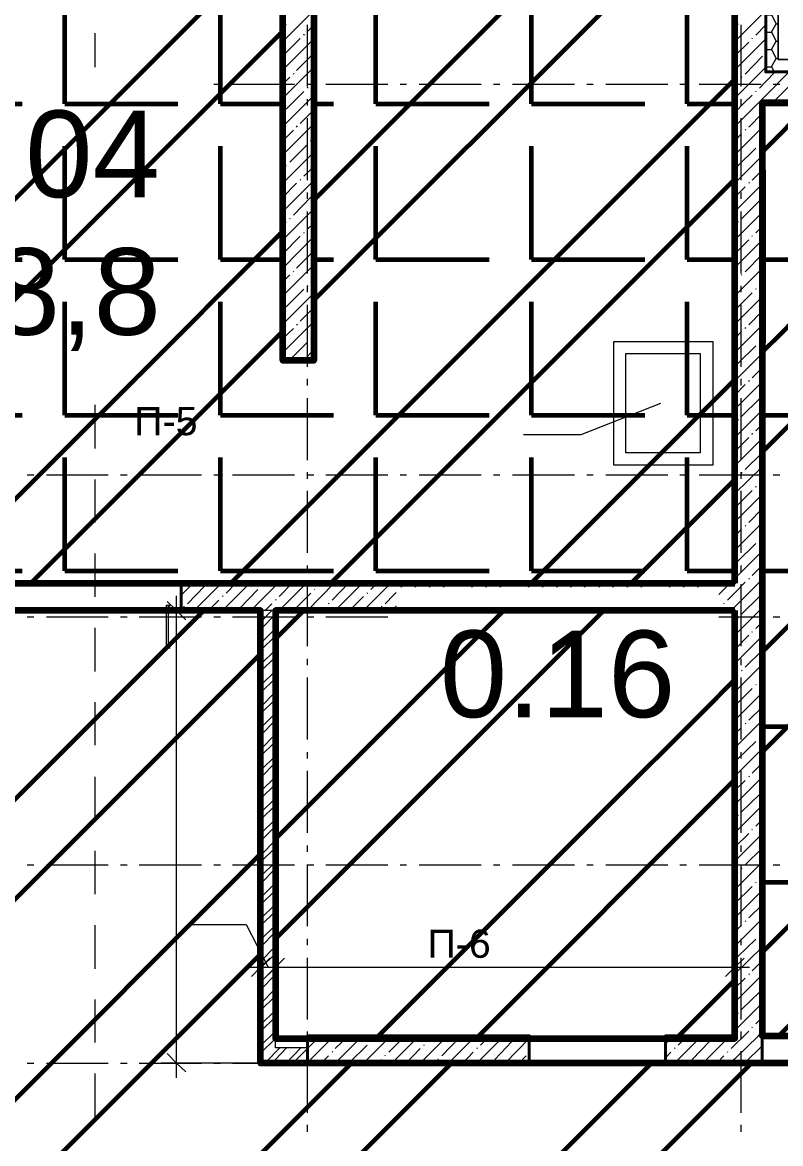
# Model space of a CAD drawing. Header units: millimetres. Extents: x -213911 to 415037, y -3642 to 107391.
# Drawn here: x -119785 to -113658, y 18005 to 27062 of the extents above; entities that cross this region are included whole.
import ezdxf

# ---------------------------------------------------------------- set-up
doc = ezdxf.new("R2010")
doc.units = ezdxf.units.MM
for name, color, linetype, lineweight in [('9.1 Стен подвал шпак', 160, 'Continuous', 90), ('9.2 Потолок подвал шпак', 90, 'Continuous', 60), ('9.3 клининг подвал', 190, 'Continuous', 60), ('Оси', 7, 'Continuous', 9)]:
    doc.layers.add(name, color=color, linetype=linetype, lineweight=lineweight)
doc.layers.add('PDF _Текст', color=7, linetype='Continuous')
doc.styles.get("Standard").update_dxf_attribs({"font": 'arial.ttf'})
pattern_1 = [(0, (0, 0), (0, 1257.3), [914.4, -342.9]), (90, (0, 0), (-1257.3, 8e-14), [914.4, -342.9])]

msp = doc.modelspace()

# ---------------------------------------------------------------- linework, layer by layer
at = {"lineweight": 40}
for points in [[(-117679.9, 28944.9), (-117679.9, 32367.9), (-117430, 32367.9), (-114028.2, 32367.9), (-113778.3, 32367.9), (-113778.3, 26661.5), (-113676.6, 26661.5)], [(-113778.3, 26661.5), (-113778.3, 32367.9)], [(-121772.3, 28944.9), (-121687.5, 28944.9), (-117866.3, 28944.9), (-117781.6, 28944.9), (-117866.3, 28944.9), (-121687.5, 28944.9), (-121772.3, 28944.9), (-121873.9, 28944.9), (-121873.9, 28695), (-117679.9, 28695), (-117679.9, 24331.5), (-117430, 24331.5), (-117430, 32117.9), (-114028.2, 32117.9), (-114028.2, 26411.6), (-114028.2, 22531.1), (-118501.8, 22531.1), (-118501.8, 22310.8), (-117862.1, 22310.8)], [(-117739.3, 22310.8), (-114028.2, 22310.8), (-114028.2, 18875.1), (-114587.4, 18875.1), (-114587.4, 18654.8), (-114028.2, 18654.8), (-113807.9, 18654.8), (-113807.9, 18875.1), (-113807.9, 26411.6), (-113778.3, 26411.6), (-106250.3, 26411.6)]]:
    msp.add_lwpolyline(points, dxfattribs=at)
for points in [[(-104132.1, 26661.5), (-113591.9, 26661.5), (-113676.6, 26661.5), (-113591.9, 26661.5)], [(-117480.8, 18654.8), (-115688.9, 18654.8), (-115688.9, 18875.1), (-117480.8, 18875.1)]]:
    msp.add_lwpolyline(points, close=True, dxfattribs=at)
at = {"lineweight": 18}
for points in [[(-118616.2, 22382.8), (-118539.9, 22310.8), (-118463.7, 22234.5)], [(-117785.9, 19502.1), (-117862.1, 19430.1), (-117934.1, 19353.8)], [(-117667.2, 19502.1), (-117739.3, 19430.1), (-117815.5, 19353.8)], [(-113952, 19502.1), (-114028.2, 19430.1), (-114104.5, 19353.8)], [(-118616.2, 18731.1), (-118539.9, 18654.8), (-118463.7, 18582.8)]]:
    msp.add_lwpolyline(points, dxfattribs=at)
at = {"layer": 'Оси', "lineweight": 9}
for points in [[(-113676.6, 32367.9), (-113676.6, 26763.2)], [(-81632.9, 26763.2), (-81632.9, 5145.1), (-81632.9, 26763.2), (-81734.6, 26763.2), (-113676.6, 26763.2), (-81734.6, 26763.2)], [(-115006.8, 23484.3), (-115006.8, 24484), (-114206.1, 24484), (-114206.1, 23484.3)], [(-114307.8, 23585.9), (-114909.4, 23585.9), (-114909.4, 24386.6), (-114307.8, 24386.6)], [(-117739.3, 18777.7), (-117739.3, 22310.8), (-117862.1, 22310.8), (-117862.1, 18654.8), (-117739.3, 18654.8), (-117480.8, 18654.8), (-117480.8, 18777.7)]]:
    msp.add_lwpolyline(points, close=True, dxfattribs=at)
for points in [[(-117679.9, 26907.2), (-117430, 27157.2)], [(-114028.2, 26907.2), (-113778.3, 27157.2)], [(-113778.3, 27123.3), (-113731.7, 27123.3), (-113693.6, 27051.3), (-113676.6, 27051.3)], [(-117679.9, 27017.4), (-117654.5, 27047)], [(-117480.8, 26987.7), (-117430, 27042.8)], [(-117480.8, 26542.9), (-117480.8, 27042.8)], [(-114002.8, 27047), (-113998.6, 27051.3)], [(-113977.4, 26542.9), (-113977.4, 27042.8)], [(-113858.8, 26958.1), (-113778.3, 27042.8)], [(-113731.7, 26983.5), (-113693.6, 27051.3)], [(-119196.6, 26623.4), (-119196.6, 26975)], [(-117679.9, 26792.8), (-117540.2, 26932.6)], [(-117679.9, 26678.5), (-117430, 26928.4)], [(-117510.5, 26958.1), (-117506.3, 26966.5)], [(-114028.2, 26678.5), (-113778.3, 26928.4)], [(-114028.2, 26792.8), (-113913.8, 26903)], [(-113888.4, 26932.6), (-113884.2, 26936.9)], [(-113778.3, 26983.5), (-113731.7, 26983.5), (-113693.6, 26911.5), (-113676.6, 26911.5)], [(-113731.7, 26843.7), (-113693.6, 26911.5)], [(-117569.8, 26674.2), (-117430, 26814)], [(-113778.3, 26843.7), (-113731.7, 26843.7), (-113693.6, 26771.7), (-113676.6, 26771.7)], [(-113943.5, 26644.6), (-113803.7, 26788.6)], [(-113731.7, 26703.9), (-113693.6, 26771.7)], [(-113676.6, 26763.2), (-113676.6, 26763.2)], [(-117679.9, 26449.7), (-117430, 26699.6)], [(-117595.2, 26644.6), (-117591, 26653)], [(-114028.2, 26449.7), (-113778.3, 26699.6)], [(-114028.2, 26220.9), (-113837.6, 26411.6), (-113778.3, 26470.9), (-113587.6, 26661.5)], [(-113829.1, 26530.2), (-113778.3, 26585.3), (-113702, 26661.5)], [(-113778.3, 26703.9), (-113731.7, 26703.9), (-113710.5, 26661.5)], [(-119747.3, 26564.1), (-119692.2, 26564.1)], [(-119590.5, 26564.1), (-119090.7, 26564.1)], [(-118993.2, 26564.1), (-118938.1, 26564.1)], [(-118840.7, 26564.1), (-118336.6, 26564.1)], [(-118239.1, 26564.1), (-118184.1, 26564.1)], [(-118086.6, 26564.1), (-117586.7, 26564.1)], [(-117679.9, 26564.1), (-117624.9, 26619.1)], [(-117485.1, 26564.1), (-117430, 26564.1)], [(-117480.8, 26530.2), (-117476.6, 26538.7)], [(-117455.4, 26559.8), (-117430, 26585.3)], [(-117332.6, 26564.1), (-116832.7, 26564.1)], [(-116731, 26564.1), (-116680.2, 26564.1)], [(-116578.5, 26564.1), (-116078.6, 26564.1)], [(-115976.9, 26564.1), (-115926.1, 26564.1)], [(-115824.4, 26564.1), (-115324.5, 26564.1)], [(-115222.9, 26564.1), (-115172, 26564.1)], [(-115070.4, 26564.1), (-114570.5, 26564.1)], [(-114473, 26564.1), (-114418, 26564.1)], [(-114316.3, 26564.1), (-113816.4, 26564.1)], [(-114028.2, 26564.1), (-114002.8, 26589.5)], [(-113973.1, 26619.1), (-113968.9, 26623.4)], [(-113719, 26564.1), (-113663.9, 26564.1)], [(-113714.7, 26420), (-113574.9, 26559.8)], [(-117679.9, 26220.9), (-117430, 26470.9)], [(-117654.5, 26360.7), (-117510.5, 26504.8)], [(-114028.2, 26335.3), (-113952, 26411.6), (-113888.4, 26475.1)], [(-113858.8, 26504.8), (-113854.5, 26509)], [(-119196.6, 26021.8), (-119196.6, 26373.4)], [(-117480.8, 26390.4), (-117480.8, 26441.2)], [(-113977.4, 26390.4), (-113977.4, 26441.2)], [(-117679.9, 26335.3), (-117675.7, 26335.3)], [(-117540.2, 26246.3), (-117430, 26356.5)], [(-117480.8, 25788.8), (-117480.8, 26288.7)], [(-113977.4, 25788.8), (-113977.4, 26288.7)], [(-113913.8, 26216.7), (-113807.9, 26326.8)], [(-117679.9, 25992.2), (-117430, 26242.1)], [(-117679.9, 26106.5), (-117595.2, 26191.3)], [(-117569.8, 26216.7), (-117561.3, 26225.2)], [(-114028.2, 25992.2), (-113807.9, 26212.5)], [(-113943.5, 26191.3), (-113939.3, 26195.5)], [(-117455.4, 26102.3), (-117451.2, 26110.8)], [(-114028.2, 26106.5), (-113973.1, 26161.6)], [(-117679.9, 25763.4), (-117430, 26013.3)], [(-117624.9, 25932.9), (-117480.8, 26076.9)], [(-114002.8, 25903.2), (-113858.8, 26047.2)], [(-113829.1, 26076.9), (-113824.9, 26081.1)], [(-117654.5, 25903.2), (-117650.3, 25907.4)], [(-114028.2, 25763.4), (-113807.9, 25983.7)], [(-117510.5, 25818.5), (-117430, 25899)], [(-114028.2, 25877.8), (-114024, 25882)], [(-113888.4, 25788.8), (-113807.9, 25869.3)], [(-119196.6, 25424.5), (-119196.6, 25771.9)], [(-117679.9, 25534.6), (-117430, 25784.6)], [(-117679.9, 25649), (-117569.8, 25763.4)], [(-117540.2, 25788.8), (-117535.9, 25793.1)], [(-114028.2, 25534.6), (-113807.9, 25754.9)], [(-114028.2, 25649), (-113943.5, 25733.7)], [(-113913.8, 25763.4), (-113909.6, 25767.6)], [(-117595.2, 25505), (-117455.4, 25649)], [(-117480.8, 25636.3), (-117480.8, 25687.1)], [(-113977.4, 25636.3), (-113977.4, 25687.1)], [(-117679.9, 25305.9), (-117430, 25555.8)], [(-113973.1, 25475.3), (-113829.1, 25619.4)], [(-117624.9, 25475.3), (-117620.6, 25479.6)], [(-117480.8, 25034.8), (-117480.8, 25534.6)], [(-114028.2, 25305.9), (-113807.9, 25526.2)], [(-114002.8, 25449.9), (-113998.6, 25454.2)], [(-113977.4, 25034.8), (-113977.4, 25534.6)], [(-117679.9, 25420.3), (-117654.5, 25449.9)], [(-117510.5, 25361), (-117506.3, 25365.2)], [(-117480.8, 25390.6), (-117430, 25441.4)], [(-113858.8, 25361), (-113807.9, 25411.8)], [(-117679.9, 25191.5), (-117540.2, 25335.5)], [(-117679.9, 25077.1), (-117430, 25331.3)], [(-114028.2, 25191.5), (-113913.8, 25305.9)], [(-114028.2, 25081.4), (-113807.9, 25301.6)], [(-113888.4, 25335.5), (-113884.2, 25339.8)], [(-117569.8, 25077.1), (-117430, 25216.9)], [(-113943.5, 25047.5), (-113807.9, 25187.3)], [(-119196.6, 24822.9), (-119196.6, 25174.6)], [(-117679.9, 24852.6), (-117430, 25102.5)], [(-117679.9, 24967), (-117624.9, 25022)], [(-117595.2, 25047.5), (-117591, 25051.7)], [(-114028.2, 24852.6), (-113807.9, 25072.9)], [(-113973.1, 25022), (-113968.9, 25026.3)], [(-117654.5, 24763.6), (-117510.5, 24907.7)], [(-117480.8, 24933.1), (-117476.6, 24937.3)], [(-117480.8, 24882.2), (-117480.8, 24933.1)], [(-117455.4, 24962.7), (-117430, 24988.2)], [(-114028.2, 24967), (-114002.8, 24992.4)], [(-113977.4, 24882.2), (-113977.4, 24933.1)], [(-113858.8, 24907.7), (-113854.5, 24911.9)], [(-113829.1, 24933.1), (-113807.9, 24958.5)], [(-117679.9, 24623.8), (-117430, 24873.8)], [(-114028.2, 24738.2), (-113888.4, 24878)], [(-114028.2, 24623.8), (-113807.9, 24844.1)], [(-117679.9, 24738.2), (-117675.7, 24738.2)], [(-117540.2, 24649.2), (-117430, 24759.4)], [(-117480.8, 24280.7), (-117480.8, 24780.6)], [(-113977.4, 24280.7), (-113977.4, 24780.6)], [(-113913.8, 24619.6), (-113807.9, 24729.7)], [(-117679.9, 24395.1), (-117430, 24645)], [(-119196.6, 24221.4), (-119196.6, 24573)], [(-117679.9, 24509.4), (-117595.2, 24589.9)], [(-117569.8, 24619.6), (-117561.3, 24623.8)], [(-114028.2, 24395.1), (-113807.9, 24615.4)], [(-114028.2, 24509.4), (-113973.1, 24564.5)], [(-113943.5, 24589.9), (-113939.3, 24598.4)], [(-117624.9, 24335.8), (-117480.8, 24479.8)], [(-117455.4, 24505.2), (-117451.2, 24509.4)], [(-113829.1, 24479.8), (-113824.9, 24484)], [(-117514.7, 24331.5), (-117430, 24416.2)], [(-114028.2, 24166.3), (-113807.9, 24386.6)], [(-114002.8, 24306.1), (-113858.8, 24450.1)], [(-114028.2, 24280.7), (-114024, 24284.9)], [(-117480.8, 24128.2), (-117480.8, 24183.2)], [(-113977.4, 24128.2), (-113977.4, 24183.2)], [(-113888.4, 24191.7), (-113807.9, 24272.2)], [(-114028.2, 23937.5), (-113807.9, 24157.8)], [(-114028.2, 24051.9), (-113943.5, 24136.6)], [(-113913.8, 24162.1), (-113909.6, 24170.5)], [(-117480.8, 23526.6), (-117480.8, 24026.5)], [(-113977.4, 23526.6), (-113977.4, 24026.5)], [(-113973.1, 23878.2), (-113829.1, 24022.3)], [(-119196.6, 23619.8), (-119196.6, 23971.4)], [(-114629.8, 23984.1), (-115273.7, 23730), (-115735.5, 23730)], [(-114028.2, 23708.8), (-113807.9, 23929.1)], [(-114002.8, 23848.6), (-113998.6, 23852.8)], [(-113888.4, 23734.2), (-113884.2, 23742.7)], [(-113858.8, 23763.8), (-113807.9, 23814.7)], [(-114028.2, 23594.4), (-113913.8, 23708.8)], [(-114028.2, 23480), (-113807.9, 23700.3)], [(-113943.5, 23450.4), (-113807.9, 23585.9)], [(-114028.2, 23255.5), (-113807.9, 23471.5)], [(-119747.3, 23408), (-119692.2, 23408)], [(-119590.5, 23408), (-119090.7, 23408)], [(-119196.6, 23022.5), (-119196.6, 23369.9)], [(-118993.2, 23408), (-118938.1, 23408)], [(-118840.7, 23408), (-118336.6, 23408)], [(-118239.1, 23408), (-118184.1, 23408)], [(-118086.6, 23408), (-117586.7, 23408)], [(-117485.1, 23408), (-117430, 23408)], [(-117480.8, 23374.1), (-117480.8, 23429.2)], [(-117332.6, 23408), (-116832.7, 23408)], [(-116731, 23408), (-116680.2, 23408)], [(-116578.5, 23408), (-116078.6, 23408)], [(-115976.9, 23408), (-115926.1, 23408)], [(-115824.4, 23408), (-115324.5, 23408)], [(-115222.9, 23408), (-115172, 23408)], [(-115070.4, 23408), (-114570.5, 23408)], [(-114473, 23408), (-114418, 23408)], [(-114316.3, 23408), (-113816.4, 23408)], [(-114028.2, 23365.6), (-114002.8, 23395.3)], [(-113977.4, 23374.1), (-113977.4, 23429.2)], [(-113973.1, 23420.7), (-113968.9, 23424.9)], [(-113719, 23408), (-113663.9, 23408)], [(-114028.2, 23141.1), (-113888.4, 23280.9)], [(-113858.8, 23306.3), (-113854.5, 23314.8)], [(-113829.1, 23336), (-113807.9, 23361.4)], [(-117480.8, 22776.8), (-117480.8, 23276.7)], [(-114028.2, 23026.7), (-113807.9, 23247)], [(-113977.4, 22776.8), (-113977.4, 23276.7)], [(-113913.8, 23022.5), (-113807.9, 23132.6)], [(-114028.2, 22798), (-113807.9, 23018.3)], [(-114028.2, 22912.3), (-113973.1, 22967.4)], [(-113943.5, 22992.8), (-113939.3, 22997.1)], [(-114002.8, 22709), (-113858.8, 22853)], [(-113829.1, 22878.5), (-113824.9, 22882.7)], [(-119196.6, 22420.9), (-119196.6, 22772.5)], [(-114028.2, 22569.2), (-113807.9, 22789.5)], [(-117480.8, 22620), (-117480.8, 22675.1)], [(-114028.2, 22683.6), (-114024, 22683.6)], [(-113977.4, 22620), (-113977.4, 22675.1)], [(-113888.4, 22594.6), (-113807.9, 22675.1)], [(-114057.9, 22310.8), (-114028.2, 22340.4), (-113807.9, 22560.7)], [(-113913.8, 22565), (-113909.6, 22569.2)], [(-118501.8, 22433.6), (-118404.4, 22531.1)], [(-118451, 22365.9), (-118311.2, 22509.9)], [(-118395.9, 22310.8), (-118175.6, 22531.1)], [(-118167.1, 22310.8), (-117946.8, 22531.1)], [(-118137.5, 22450.6), (-118061.2, 22531.1)], [(-118023.1, 22336.2), (-117883.3, 22480.2)], [(-117938.4, 22310.8), (-117718.1, 22531.1)], [(-117853.6, 22509.9), (-117849.4, 22514.1)], [(-117709.6, 22310.8), (-117489.3, 22531.1)], [(-117709.6, 22425.2), (-117603.7, 22531.1)], [(-117480.8, 22310.8), (-117264.8, 22531.1)], [(-117480.8, 22022.7), (-117480.8, 22522.6)], [(-117425.8, 22480.2), (-117421.5, 22484.5)], [(-117396.1, 22509.9), (-117374.9, 22531.1)], [(-117281.7, 22395.5), (-117150.4, 22531.1)], [(-117256.3, 22310.8), (-117036, 22531.1)], [(-117027.6, 22310.8), (-116807.3, 22531.1)], [(-116968.2, 22480.2), (-116921.6, 22531.1)], [(-116853.9, 22365.9), (-116714.1, 22509.9)], [(-116798.8, 22310.8), (-116578.5, 22531.1)], [(-116570, 22310.8), (-116349.7, 22531.1)], [(-116540.4, 22450.6), (-116464.1, 22531.1)], [(-116426, 22336.2), (-116286.2, 22480.2)], [(-116341.3, 22310.8), (-116121, 22531.1)], [(-116256.5, 22509.9), (-116252.3, 22514.1)], [(-116112.5, 22310.8), (-115892.2, 22531.1)], [(-116112.5, 22425.2), (-116006.6, 22531.1)], [(-115883.7, 22310.8), (-115663.4, 22531.1)], [(-115828.7, 22480.2), (-115824.4, 22484.5)], [(-115799, 22509.9), (-115777.8, 22531.1)], [(-115684.6, 22395.5), (-115549.1, 22531.1)], [(-115655, 22310.8), (-115434.7, 22531.1)], [(-115430.5, 22310.8), (-115210.2, 22531.1)], [(-115371.1, 22480.2), (-115324.5, 22531.1)], [(-115256.8, 22365.9), (-115112.7, 22509.9)], [(-115201.7, 22310.8), (-114981.4, 22531.1)], [(-114972.9, 22310.8), (-114752.6, 22531.1)], [(-114943.3, 22450.6), (-114867, 22531.1)], [(-114828.9, 22336.2), (-114684.9, 22480.2)], [(-114744.2, 22310.8), (-114523.9, 22531.1)], [(-114659.4, 22509.9), (-114651, 22514.1)], [(-114515.4, 22310.8), (-114295.1, 22531.1)], [(-114515.4, 22425.2), (-114409.5, 22531.1)], [(-114286.6, 22310.8), (-114066.3, 22531.1)], [(-114231.6, 22480.2), (-114223.1, 22484.5)], [(-114201.9, 22509.9), (-114180.7, 22531.1)], [(-114087.5, 22395.5), (-114028.2, 22454.8), (-113943.5, 22539.5)], [(-113977.4, 22022.7), (-113977.4, 22522.6)], [(-118539.9, 18536.2), (-118539.9, 22429.4)], [(-118281.5, 22310.8), (-118196.8, 22395.5)], [(-118167.1, 22425.2), (-118162.9, 22429.4)], [(-117739.3, 22395.5), (-117735, 22399.7)], [(-117595.2, 22310.8), (-117455.4, 22450.6)], [(-117141.9, 22310.8), (-117027.6, 22425.2)], [(-116997.9, 22450.6), (-116993.7, 22454.8)], [(-116684.4, 22310.8), (-116599.7, 22395.5)], [(-116570, 22425.2), (-116565.8, 22429.4)], [(-116142.2, 22395.5), (-116137.9, 22399.7)], [(-115998.1, 22310.8), (-115854.1, 22450.6)], [(-115540.6, 22310.8), (-115426.2, 22425.2)], [(-115400.8, 22450.6), (-115396.6, 22454.8)], [(-115087.3, 22310.8), (-114998.3, 22395.5)], [(-114972.9, 22425.2), (-114968.7, 22429.4)], [(-114545.1, 22395.5), (-114540.8, 22399.7)], [(-114401, 22310.8), (-114257, 22450.6)], [(-113973.1, 22281.1), (-113829.1, 22425.2)], [(-118645.8, 22310.8), (-118539.9, 22310.8), (-118421.3, 22310.8)], [(-118590.8, 22005.8), (-118620.4, 22005.8), (-118620.4, 22353.1), (-118590.8, 22353.1)], [(-118590.8, 22344.7), (-118607.7, 22344.7), (-118607.7, 22014.2), (-118590.8, 22014.2)], [(-118480.6, 22336.2), (-118476.4, 22344.7)], [(-118052.7, 22310.8), (-118048.5, 22315)], [(-117862.1, 22217.6), (-117768.9, 22310.8)], [(-117862.1, 22158.3), (-117739.3, 22281.1)], [(-117824, 22310.8), (-117768.9, 22365.9)], [(-117370.7, 22310.8), (-117341, 22336.2)], [(-117311.4, 22365.9), (-117307.2, 22370.1)], [(-116913.2, 22310.8), (-116913.2, 22310.8)], [(-116883.5, 22336.2), (-116879.3, 22344.7)], [(-116455.6, 22310.8), (-116451.4, 22315)], [(-116226.9, 22310.8), (-116171.8, 22365.9)], [(-115769.4, 22310.8), (-115743.9, 22336.2)], [(-115714.3, 22365.9), (-115710, 22370.1)], [(-115316.1, 22310.8), (-115316.1, 22310.8)], [(-115286.4, 22336.2), (-115282.2, 22344.7)], [(-114858.5, 22310.8), (-114854.3, 22315)], [(-114629.8, 22310.8), (-114570.5, 22365.9)], [(-114172.3, 22310.8), (-114142.6, 22336.2)], [(-114117.2, 22365.9), (-114112.9, 22370.1)], [(-114028.2, 22111.7), (-113807.9, 22332)], [(-119747.3, 22259.9), (-119692.2, 22259.9)], [(-119590.5, 22259.9), (-119090.7, 22259.9)], [(-118993.2, 22259.9), (-118938.1, 22259.9)], [(-118840.7, 22259.9), (-118336.6, 22259.9)], [(-118239.1, 22259.9), (-118184.1, 22259.9)], [(-118086.6, 22259.9), (-117586.7, 22259.9)], [(-117485.1, 22259.9), (-117430, 22259.9)], [(-117332.6, 22259.9), (-116832.7, 22259.9)], [(-116731, 22259.9), (-116680.2, 22259.9)], [(-116578.5, 22259.9), (-116078.6, 22259.9)], [(-115976.9, 22259.9), (-115926.1, 22259.9)], [(-115824.4, 22259.9), (-115324.5, 22259.9)], [(-115222.9, 22259.9), (-115172, 22259.9)], [(-115070.4, 22259.9), (-114570.5, 22259.9)], [(-114473, 22259.9), (-114418, 22259.9)], [(-114316.3, 22259.9), (-113816.4, 22259.9)], [(-114002.8, 22251.5), (-113998.6, 22255.7)], [(-113858.8, 22166.7), (-113807.9, 22217.6)], [(-113719, 22259.9), (-113663.9, 22259.9)], [(-119196.6, 21819.4), (-119196.6, 22171)], [(-117862.1, 22043.9), (-117739.3, 22166.7)], [(-117862.1, 21988.8), (-117739.3, 22107.4)], [(-114028.2, 21997.3), (-113913.8, 22111.7)], [(-114028.2, 21882.9), (-113807.9, 22103.2)], [(-113888.4, 22137.1), (-113884.2, 22141.3)], [(-117862.1, 21874.4), (-117739.3, 21993.1)], [(-117862.1, 21819.4), (-117739.3, 21938)], [(-117480.8, 21870.2), (-117480.8, 21921)], [(-113977.4, 21870.2), (-113977.4, 21921)], [(-113943.5, 21853.3), (-113807.9, 21988.8)], [(-114028.2, 21654.2), (-113807.9, 21874.4)], [(-117862.1, 21705), (-117739.3, 21823.6)], [(-117862.1, 21645.7), (-117739.3, 21764.3)], [(-117480.8, 21268.6), (-117480.8, 21768.5)], [(-114028.2, 21768.5), (-114002.8, 21793.9)], [(-113977.4, 21268.6), (-113977.4, 21768.5)], [(-113973.1, 21823.6), (-113968.9, 21827.8)], [(-113829.1, 21738.9), (-113807.9, 21760.1)], [(-117862.1, 21531.3), (-117739.3, 21654.2)], [(-114028.2, 21539.8), (-113888.4, 21679.6)], [(-113858.8, 21709.2), (-113854.5, 21713.5)], [(-119196.6, 21222), (-119196.6, 21569.4)], [(-117862.1, 21476.2), (-117739.3, 21594.8)], [(-114028.2, 21425.4), (-113807.9, 21645.7)], [(-117862.1, 21361.8), (-117739.3, 21480.5)], [(-113913.8, 21425.4), (-113807.9, 21531.3)], [(-117862.1, 21302.5), (-117739.3, 21425.4)], [(-114028.2, 21200.9), (-113807.9, 21421.2)], [(-113943.5, 21395.7), (-113939.3, 21400)], [(-117862.1, 21188.2), (-117739.3, 21311)], [(-114028.2, 21315.2), (-113973.1, 21366.1)], [(-113829.1, 21281.4), (-113824.9, 21285.6)], [(-117862.1, 21133.1), (-117739.3, 21251.7)], [(-114002.8, 21111.9), (-113858.8, 21251.7)], [(-117862.1, 21018.7), (-117739.3, 21137.3)], [(-117480.8, 21116.1), (-117480.8, 21167)], [(-114028.2, 20972.1), (-113807.9, 21192.4)], [(-113977.4, 21116.1), (-113977.4, 21167)], [(-117862.1, 20959.4), (-117739.3, 21082.2)], [(-117480.8, 20514.6), (-117480.8, 21014.5)], [(-114028.2, 21086.5), (-114024, 21086.5)], [(-113977.4, 20514.6), (-113977.4, 21014.5)], [(-113888.4, 20997.5), (-113807.9, 21078)], [(-119196.6, 20620.5), (-119196.6, 20967.9)], [(-117862.1, 20849.2), (-117739.3, 20967.9)], [(-114028.2, 20743.3), (-113807.9, 20963.6)], [(-114028.2, 20857.7), (-113943.5, 20938.2)], [(-113913.8, 20967.9), (-113909.6, 20972.1)], [(-117862.1, 20789.9), (-117739.3, 20908.6)], [(-117862.1, 20675.6), (-117739.3, 20794.2)], [(-113973.1, 20684), (-113829.1, 20823.8)], [(-117862.1, 20620.5), (-117739.3, 20739.1)], [(-114028.2, 20514.6), (-113807.9, 20734.9)], [(-114002.8, 20654.4), (-113998.6, 20658.6)], [(-117862.1, 20506.1), (-117739.3, 20624.7)], [(-117862.1, 20446.8), (-117739.3, 20569.6)], [(-113858.8, 20569.6), (-113807.9, 20620.5)], [(-114028.2, 20400.2), (-113913.8, 20510.3)], [(-114028.2, 20285.8), (-113807.9, 20506.1)], [(-113888.4, 20540), (-113884.2, 20544.2)], [(-117862.1, 20332.4), (-117739.3, 20455.3)], [(-117862.1, 20277.3), (-117739.3, 20396)], [(-117480.8, 20362.1), (-117480.8, 20412.9)], [(-113977.4, 20362.1), (-113977.4, 20412.9)], [(-113943.5, 20256.2), (-113807.9, 20391.7)], [(-119196.6, 20018.9), (-119196.6, 20370.5)], [(-119747.3, 20256.2), (-119692.2, 20256.2)], [(-119590.5, 20256.2), (-119090.7, 20256.2)], [(-118993.2, 20256.2), (-118938.1, 20256.2)], [(-118840.7, 20256.2), (-118336.6, 20256.2)], [(-118239.1, 20256.2), (-118184.1, 20256.2)], [(-118086.6, 20256.2), (-117586.7, 20256.2)], [(-117862.1, 20163), (-117739.3, 20281.6)], [(-117862.1, 20103.6), (-117739.3, 20226.5)], [(-117485.1, 20256.2), (-117430, 20256.2)], [(-117480.8, 19760.5), (-117480.8, 20260.4)], [(-117332.6, 20256.2), (-116832.7, 20256.2)], [(-116731, 20256.2), (-116680.2, 20256.2)], [(-116578.5, 20256.2), (-116078.6, 20256.2)], [(-115976.9, 20256.2), (-115926.1, 20256.2)], [(-115824.4, 20256.2), (-115324.5, 20256.2)], [(-115222.9, 20256.2), (-115172, 20256.2)], [(-115070.4, 20256.2), (-114570.5, 20256.2)], [(-114473, 20256.2), (-114418, 20256.2)], [(-114316.3, 20256.2), (-113816.4, 20256.2)], [(-114028.2, 20057), (-113807.9, 20277.3)], [(-113977.4, 19760.5), (-113977.4, 20260.4)], [(-113973.1, 20226.5), (-113968.9, 20230.7)], [(-113719, 20256.2), (-113663.9, 20256.2)], [(-117862.1, 19989.3), (-117739.3, 20112.1)], [(-114028.2, 20171.4), (-114002.8, 20196.8)], [(-113858.8, 20112.1), (-113854.5, 20116.4)], [(-113829.1, 20141.8), (-113807.9, 20163)], [(-117862.1, 19934.2), (-117739.3, 20052.8)], [(-114028.2, 19942.7), (-113888.4, 20082.5)], [(-114028.2, 19828.3), (-113807.9, 20048.6)], [(-117862.1, 19819.8), (-117739.3, 19938.4)], [(-113913.8, 19828.3), (-113807.9, 19934.2)], [(-117862.1, 19764.7), (-117739.3, 19883.4)], [(-119196.6, 19417.4), (-119196.6, 19769)], [(-118417.1, 19773.2), (-117976.5, 19773.2), (-117798.6, 19430.1)], [(-117862.1, 19650.4), (-117739.3, 19769)], [(-114028.2, 19599.5), (-113807.9, 19819.8)], [(-114028.2, 19713.9), (-113973.1, 19769)], [(-113943.5, 19798.6), (-113939.3, 19802.9)], [(-117862.1, 19591.1), (-117739.3, 19713.9)], [(-117480.8, 19608), (-117480.8, 19658.8)], [(-114002.8, 19514.8), (-113858.8, 19654.6)], [(-113977.4, 19608), (-113977.4, 19658.8)], [(-113829.1, 19684.3), (-113824.9, 19688.5)], [(-117862.1, 19476.7), (-117739.3, 19599.5)], [(-114028.2, 19375), (-113807.9, 19591.1)], [(-117862.1, 19421.6), (-117739.3, 19540.2)], [(-117862.1, 19536), (-117862.1, 19430.1), (-117862.1, 19307.2)], [(-117739.3, 19536), (-117739.3, 19430.1), (-117739.3, 19307.2)], [(-117480.8, 19006.4), (-117480.8, 19506.3)], [(-114028.2, 19536), (-114028.2, 19430.1), (-114028.2, 19307.2)], [(-114028.2, 19485.1), (-114024, 19489.4)], [(-113977.4, 19006.4), (-113977.4, 19506.3)], [(-113888.4, 19400.4), (-113807.9, 19480.9)], [(-117980.7, 19430.1), (-117739.3, 19430.1), (-113909.6, 19430.1)], [(-117862.1, 19307.2), (-117739.3, 19425.8)], [(-117862.1, 19247.9), (-117739.3, 19370.8)], [(-114028.2, 19146.2), (-113807.9, 19366.5)], [(-114028.2, 19260.6), (-113943.5, 19341.1)], [(-113913.8, 19370.8), (-113909.6, 19375)], [(-117862.1, 19133.5), (-117739.3, 19256.4)], [(-113973.1, 19086.9), (-113829.1, 19226.7)], [(-119196.6, 18820), (-119196.6, 19167.4)], [(-117862.1, 19078.5), (-117739.3, 19197.1)], [(-114028.2, 18917.5), (-113807.9, 19137.8)], [(-117862.1, 18964.1), (-117739.3, 19082.7)], [(-117862.1, 18909), (-117739.3, 19027.6)], [(-114002.8, 19057.3), (-113998.6, 19061.5)], [(-113858.8, 18972.5), (-113807.9, 19023.4)], [(-113888.4, 18942.9), (-113884.2, 18947.1)], [(-117862.1, 18794.6), (-117739.3, 18913.2)], [(-117862.1, 18735.3), (-117739.3, 18853.9)], [(-117480.8, 18853.9), (-117480.8, 18909)], [(-117480.8, 18659.1), (-117264.8, 18875.1)], [(-117396.1, 18858.2), (-117391.9, 18862.4)], [(-117256.3, 18654.8), (-117036, 18875.1)], [(-117256.3, 18773.4), (-117150.4, 18875.1)], [(-117027.6, 18654.8), (-116807.3, 18875.1)], [(-116938.6, 18858.2), (-116921.6, 18875.1)], [(-116824.2, 18743.8), (-116692.9, 18875.1)], [(-116798.8, 18654.8), (-116578.5, 18875.1)], [(-116570, 18654.8), (-116349.7, 18875.1)], [(-116510.7, 18828.5), (-116464.1, 18875.1)], [(-116396.3, 18714.1), (-116256.5, 18858.2)], [(-116341.3, 18654.8), (-116121, 18875.1)], [(-116112.5, 18654.8), (-115892.2, 18875.1)], [(-116082.8, 18798.9), (-116006.6, 18875.1)], [(-115883.7, 18654.8), (-115688.9, 18853.9)], [(-115799, 18858.2), (-115794.8, 18862.4)], [(-114587.4, 18811.6), (-114523.9, 18875.1)], [(-114515.4, 18654.8), (-114295.1, 18875.1)], [(-114485.7, 18798.9), (-114409.5, 18875.1)], [(-114286.6, 18654.8), (-114066.3, 18875.1)], [(-114201.9, 18858.2), (-114197.7, 18862.4)], [(-114057.9, 18773.4), (-114028.2, 18803.1), (-113952, 18875.1), (-113913.8, 18913.2)], [(-114057.9, 18654.8), (-114028.2, 18688.7), (-113837.6, 18875.1), (-113807.9, 18909)], [(-113977.4, 18853.9), (-113977.4, 18909)], [(-117824, 18654.8), (-117739.3, 18743.8), (-117705.4, 18777.7)], [(-117768.9, 18654.8), (-117739.3, 18684.5), (-117650.3, 18777.7)], [(-117654.5, 18654.8), (-117535.9, 18777.7)], [(-117599.5, 18654.8), (-117480.8, 18773.4)], [(-117480.8, 18773.4), (-117425.8, 18828.5)], [(-117480.8, 18252.4), (-117480.8, 18752.3)], [(-117141.9, 18659.1), (-116997.9, 18798.9)], [(-116968.2, 18828.5), (-116964, 18832.7)], [(-116684.4, 18654.8), (-116570, 18773.4)], [(-116540.4, 18798.9), (-116536.1, 18803.1)], [(-116112.5, 18773.4), (-116108.3, 18777.7)], [(-115968.5, 18684.5), (-115828.7, 18828.5)], [(-114515.4, 18773.4), (-114511.2, 18777.7)], [(-114371.4, 18684.5), (-114231.6, 18828.5)], [(-113977.4, 18252.4), (-113977.4, 18752.3)], [(-113943.5, 18659.1), (-113807.9, 18794.6)], [(-117485.1, 18654.8), (-117480.8, 18659.1)], [(-117370.7, 18654.8), (-117311.4, 18714.1)], [(-117281.7, 18743.8), (-117277.5, 18748)], [(-116913.2, 18654.8), (-116883.5, 18684.5)], [(-116853.9, 18714.1), (-116849.6, 18718.4)], [(-116455.6, 18654.8), (-116455.6, 18659.1)], [(-116426, 18684.5), (-116421.8, 18688.7)], [(-116226.9, 18654.8), (-116142.2, 18743.8)], [(-115998.1, 18659.1), (-115993.9, 18663.3)], [(-115769.4, 18654.8), (-115714.3, 18714.1)], [(-114587.4, 18697.2), (-114545.1, 18743.8)], [(-114401, 18659.1), (-114396.8, 18663.3)], [(-114172.3, 18654.8), (-114117.2, 18714.1)], [(-114087.5, 18743.8), (-114083.3, 18748)], [(-113829.1, 18654.8), (-113807.9, 18680.2)], [(-119747.3, 18654.8), (-119692.2, 18654.8)], [(-119590.5, 18654.8), (-119090.7, 18654.8)], [(-119196.6, 18218.5), (-119196.6, 18570.1)], [(-118993.2, 18654.8), (-118938.1, 18654.8)], [(-118840.7, 18654.8), (-118336.6, 18654.8)], [(-117862.1, 18654.8), (-118539.9, 18654.8), (-118662.8, 18654.8)], [(-118239.1, 18654.8), (-118184.1, 18654.8)], [(-118086.6, 18654.8), (-117586.7, 18654.8)], [(-117485.1, 18654.8), (-117430, 18654.8)], [(-117332.6, 18654.8), (-116832.7, 18654.8)], [(-116731, 18654.8), (-116680.2, 18654.8)], [(-116578.5, 18654.8), (-116078.6, 18654.8)], [(-115976.9, 18654.8), (-115926.1, 18654.8)], [(-115824.4, 18654.8), (-115324.5, 18654.8)], [(-115222.9, 18654.8), (-115172, 18654.8)], [(-115070.4, 18654.8), (-114570.5, 18654.8)], [(-114473, 18654.8), (-114418, 18654.8)], [(-114316.3, 18654.8), (-113816.4, 18654.8)], [(-113719, 18654.8), (-113663.9, 18654.8)], [(-117480.8, 18099.9), (-117480.8, 18154.9)], [(-113977.4, 18099.9), (-113977.4, 18154.9)]]:
    msp.add_lwpolyline(points, dxfattribs=at)

# ---------------------------------------------------------------- texts
at = {"layer": 'PDF _Текст', "char_height": 227.67, "attachment_point": 4}
for s, insert in [('П-5', (-118881.1, 23839.3)), ('П-6', (-116512, 19617.3))]:
    msp.add_mtext(s, dxfattribs=dict(at, insert=insert))

# ---------------------------------------------------------------- next in the draw order: texts
at = {"char_height": 700, "attachment_point": 4, "bg_fill": 3, "box_fill_scale": 1.5, "bg_fill_color": 256, "bg_fill_transparency": 0}
for s, insert in [('-3,400', (-113429.6, 25106.5)), ('58,8', (-120568.8, 24823.3)), ('0.16', (-116412.1, 21793.9))]:
    msp.add_mtext(s, dxfattribs=dict(at, insert=insert))

# ---------------------------------------------------------------- next in the draw order: hatches: boundary and pattern name
at = {"layer": '9.2 Потолок подвал шпак'}
h = msp.add_hatch(dxfattribs=at)
h.set_pattern_fill('ANGLE', color=256, scale=180)
h.set_pattern_definition(pattern_1)
h.paths.add_polyline_path([(-106250.3, 26411.6), (-112257.4, 26411.6), (-113807.9, 26411.6), (-113807.9, 18875.1), (-112257.4, 18875.1), (-112257.4, 23009.8), (-106250.3, 23009.8)])
h.paths.add_polyline_path([(-111787.2, 24835.6), (-107754.2, 24835.6), (-107754.2, 24585.7), (-111787.2, 24585.7)], flags=16)
at = {"layer": '9.3 клининг подвал'}
h = msp.add_hatch(dxfattribs=at)
h.set_pattern_fill('ANSI32', color=256, scale=180)
h.paths.add_polyline_path([(-106250.3, 26411.6), (-112257.4, 26411.6), (-113807.9, 26411.6), (-113807.9, 18875.1), (-112257.4, 18875.1), (-112257.4, 23009.8), (-106250.3, 23009.8)])
h.paths.add_polyline_path([(-111787.2, 24835.6), (-107754.2, 24835.6), (-107754.2, 24585.7), (-111787.2, 24585.7)], flags=16)
h = msp.add_hatch(dxfattribs=at)
h.set_pattern_fill('ANSI32', color=256, scale=180)
h.paths.add_polyline_path([(-106241.8, 18654.8), (-117862.1, 18654.8), (-117862.1, 22310.8), (-121873.9, 22310.8), (-121873.9, 19867.4), (-122365.3, 19867.4), (-122365.3, 20408.7), (-136044.5, 20408.7), (-136044.5, 16956), (-154955.5, 16956), (-154955.5, 13151.8), (-131431.1, 13151.8), (-131431.1, 16807.8), (-125995.1, 16807.8), (-125995.1, 16375.7), (-122644.9, 16375.7), (-122644.9, 16956), (-122365.3, 16956), (-122365.3, 17249.6), (-121873.9, 17249.6), (-121873.9, 16549.4), (-121873.9, 14698.1), (-120543.7, 14698.1), (-120543.7, 16549.4), (-117862.1, 16549.4), (-117862.1, 16574.8), (-109194.6, 16574.8), (-109194.6, 15854.6), (-106241.8, 15854.6), (-106241.8, 16574.8)])
h = msp.add_hatch(dxfattribs=at)
h.set_pattern_fill('ANSI32', color=256, scale=180)
h.paths.add_polyline_path([(-114028.2, 22310.8), (-117739.3, 22310.8), (-117739.3, 18853.9), (-114028.2, 18853.9)], flags=17)

# ---------------------------------------------------------------- next in the draw order: linework, layer by layer
at = {"layer": '9.1 Стен подвал шпак'}
for points in [[(-112257.4, 26411.6), (-113807.9, 26411.6), (-113807.9, 18875.1), (-112257.4, 18875.1), (-112257.4, 23009.8), (-106250.3, 23009.8), (-106250.3, 26411.6)], [(-114028.2, 22310.8), (-117739.3, 22310.8), (-117739.3, 18853.9), (-114028.2, 18853.9)]]:
    msp.add_lwpolyline(points, close=True, dxfattribs=at)
msp.add_lwpolyline([(-121873.9, 16574.8), (-121873.9, 14698.1), (-120543.7, 14698.1), (-120543.7, 16549.4), (-117862.1, 16549.4), (-117862.1, 16574.8), (-109194.6, 16574.8), (-109194.6, 15854.6), (-106241.8, 15854.6), (-106241.8, 16574.8), (-106241.8, 18654.8), (-117862.1, 18654.8), (-117862.1, 22310.8), (-121873.9, 22310.8), (-121873.9, 19867.4), (-122365.3, 19867.4), (-122365.3, 20408.7), (-136044.5, 20408.7), (-136044.5, 16956), (-154955.5, 16956)], dxfattribs=at)

# ---------------------------------------------------------------- next in the draw order: texts
at = {"insert": (-120577.3, 25994.8), "char_height": 700, "attachment_point": 4, "bg_fill": 3, "box_fill_scale": 1.5, "bg_fill_color": 256, "bg_fill_transparency": 0}
msp.add_mtext('0.04', dxfattribs=at)

# ---------------------------------------------------------------- next in the draw order: hatches: boundary and pattern name
at = {"layer": '9.2 Потолок подвал шпак'}
h = msp.add_hatch(dxfattribs=at)
h.set_pattern_fill('ANGLE', color=256, scale=180)
h.set_pattern_definition(pattern_1)
h.paths.add_polyline_path([(-114028.2, 22531.1), (-114028.2, 32117.9), (-117430, 32117.9), (-117430, 24331.5), (-117679.9, 24331.5), (-117679.9, 28695), (-121873.9, 28695), (-121873.9, 22531.1)])
at = {"layer": '9.3 клининг подвал'}
h = msp.add_hatch(dxfattribs=at)
h.set_pattern_fill('ANSI32', color=256, scale=180)
h.paths.add_polyline_path([(-114028.2, 22531.1), (-114028.2, 32117.9), (-117430, 32117.9), (-117430, 24331.5), (-117679.9, 24331.5), (-117679.9, 28695), (-121873.9, 28695), (-121873.9, 22531.1)])

# ---------------------------------------------------------------- next in the draw order: linework, layer by layer
at = {"layer": '9.1 Стен подвал шпак'}
msp.add_lwpolyline([(-114028.2, 22531.1), (-114028.2, 32117.9), (-117430, 32117.9), (-117430, 24331.5), (-117679.9, 24331.5), (-117679.9, 28695), (-121873.9, 28695), (-121873.9, 22531.1)], close=True, dxfattribs=at)

doc.saveas('drawing.dxf')
